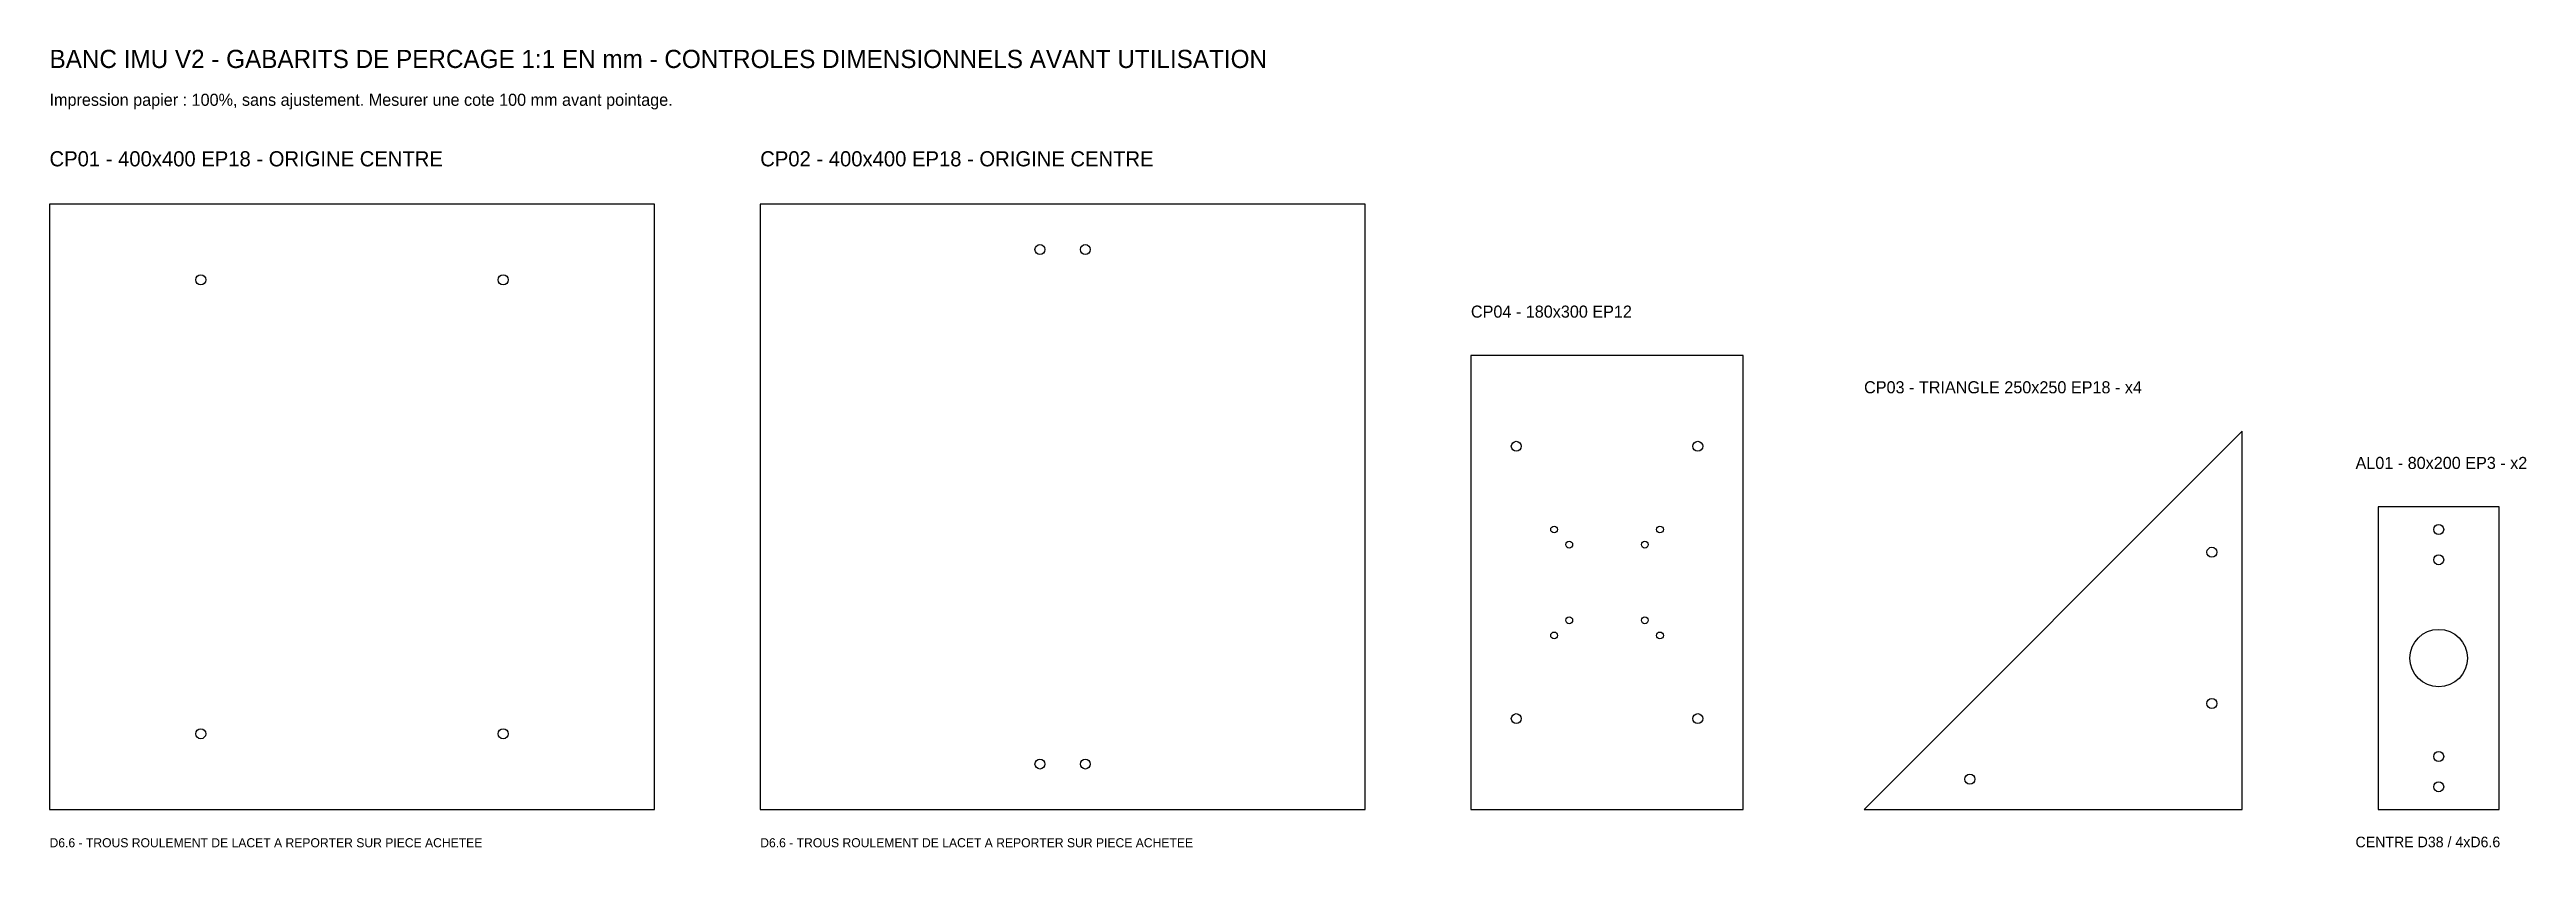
# Model space of a CAD drawing. Header units: millimetres. Extents: x 0 to 1638, y -25 to 502.
import ezdxf

# ---------------------------------------------------------------- set-up
doc = ezdxf.new("R2010")
doc.units = ezdxf.units.MM
for name, color, linetype in [('DECOUPE', 7, 'Continuous'), ('NOTES', 2, 'Continuous'), ('PERCAGE', 3, 'Continuous')]:
    doc.layers.add(name, color=color, linetype=linetype)

msp = doc.modelspace()

# ---------------------------------------------------------------- linework, layer by layer
at = {"layer": 'DECOUPE'}
for points in [[(0, 0), (400, 0), (400, 400), (0, 400)], [(470, 0), (870, 0), (870, 400), (470, 400)], [(940, 0), (1120, 0), (1120, 300), (940, 300)], [(1200, 0), (1450, 0), (1450, 250)], [(1540, 0), (1620, 0), (1620, 200), (1540, 200)]]:
    msp.add_lwpolyline(points, close=True, dxfattribs=at)
at = {"layer": 'PERCAGE'}
for centre, radius in [((655, 370), 3.3), ((685, 370), 3.3), ((100, 350), 3.3), ((300, 350), 3.3), ((970, 240), 3.3), ((1090, 240), 3.3), ((995, 185), 2.25), ((1065, 185), 2.25), ((1580, 185), 3.3), ((1005, 175), 2.25), ((1055, 175), 2.25), ((1430, 170), 3.3), ((1580, 165), 3.3), ((995, 115), 2.25), ((1005, 125), 2.25), ((1055, 125), 2.25), ((1065, 115), 2.25), ((1580, 100), 19), ((1430, 70), 3.3), ((100, 50), 3.3), ((300, 50), 3.3), ((970, 60), 3.3), ((1090, 60), 3.3), ((655, 30), 3.3), ((685, 30), 3.3), ((1580, 35), 3.3), ((1270, 20), 3.3), ((1580, 15), 3.3)]:
    msp.add_circle(centre, radius, dxfattribs=at)

# ---------------------------------------------------------------- texts
at = {"layer": 'NOTES'}
for s, height, p in [('BANC IMU V2 - GABARITS DE PERCAGE 1:1 EN mm - CONTROLES DIMENSIONNELS AVANT UTILISATION', 12, (0, 490)), ('Impression papier : 100%, sans ajustement. Mesurer une cote 100 mm avant pointage.', 8, (0, 465)), ('CP01 - 400x400 EP18 - ORIGINE CENTRE', 10, (0, 425)), ('CP02 - 400x400 EP18 - ORIGINE CENTRE', 10, (470, 425)), ('CP04 - 180x300 EP12', 8, (940, 325)), ('CP03 - TRIANGLE 250x250 EP18 - x4', 8, (1200, 275)), ('AL01 - 80x200 EP3 - x2', 8, (1525, 225)), ('D6.6 - TROUS ROULEMENT DE LACET A REPORTER SUR PIECE ACHETEE', 6, (0, -25)), ('D6.6 - TROUS ROULEMENT DE LACET A REPORTER SUR PIECE ACHETEE', 6, (470, -25)), ('CENTRE D38 / 4xD6.6', 7, (1525, -25))]:
    msp.add_text(s, height=height, dxfattribs=at).set_placement(p)

doc.saveas('drawing.dxf')
